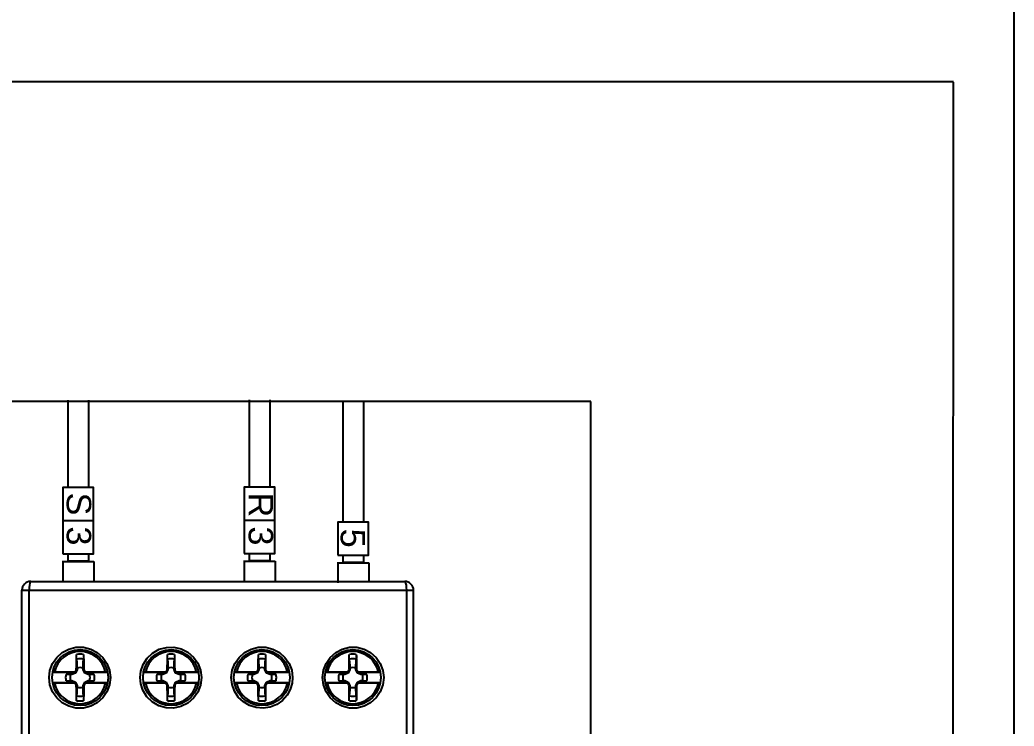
# Model space of a CAD drawing. Header units: millimetres. Extents: x 3609 to 5941, y 2453 to 3731.
# Drawn here: x 4373.2 to 4474.8, y 2781.1 to 2853.3 of the extents above; entities that cross this region are included whole.
import ezdxf

# ---------------------------------------------------------------- set-up
doc = ezdxf.new("R2010")
doc.units = ezdxf.units.MM
doc.layers.add('ALPHA', color=255, linetype='Continuous')
doc.styles.get("Standard").update_dxf_attribs({"font": 'arial.ttf'})

msp = doc.modelspace()

# ---------------------------------------------------------------- linework, layer by layer
for p, q in [((4474.79, 2453.1), (4474.79, 2905.1)), ((4468.58, 2846.93), (4138.58, 2846.93)), ((4468.43, 2510.9), (4468.58, 2846.92)), ((4378.09, 2814.41), (4378.09, 2805.48)), ((4380.24, 2805.48), (4380.24, 2814.41)), ((4396.61, 2814.45), (4396.61, 2805.52)), ((4398.76, 2805.52), (4398.76, 2814.45)), ((4431.54, 2814.28), (4171.04, 2814.28)), ((4406.19, 2814.28), (4406.19, 2801.94)), ((4408.35, 2801.94), (4408.35, 2814.28)), ((4431.54, 2543.58), (4431.54, 2814.28)), ((4378.09, 2802.11), (4378.09, 2802.06)), ((4380.24, 2802.06), (4380.24, 2802.11)), ((4396.61, 2802.15), (4396.61, 2802.1)), ((4398.76, 2802.1), (4398.76, 2802.15)), ((4406.19, 2801.97), (4406.19, 2801.92)), ((4408.35, 2801.92), (4408.35, 2801.97)), ((4378.09, 2798.69), (4378.09, 2797.97)), ((4380.24, 2797.97), (4380.24, 2798.69)), ((4396.61, 2798.73), (4396.61, 2798.01)), ((4398.76, 2798.01), (4398.76, 2798.73)), ((4406.19, 2798.55), (4406.19, 2797.84)), ((4408.35, 2797.84), (4408.35, 2798.55)), ((4377.58, 2797.97), (4377.58, 2795.89)), ((4377.58, 2797.91), (4380.74, 2797.91)), ((4378.09, 2797.97), (4380.24, 2797.97)), ((4380.74, 2797.91), (4380.74, 2795.95)), ((4396.1, 2798.01), (4396.1, 2795.92)), ((4396.1, 2797.95), (4399.27, 2797.95)), ((4396.61, 2798.01), (4398.76, 2798.01)), ((4399.27, 2797.95), (4399.27, 2795.99)), ((4405.69, 2797.84), (4405.69, 2795.75)), ((4405.69, 2797.77), (4408.85, 2797.77)), ((4406.19, 2797.84), (4408.35, 2797.84)), ((4408.85, 2797.77), (4408.85, 2795.81))]:
    msp.add_line(p, q)
for points in [[(4377.57, 2802.11), (4380.72, 2802.11), (4380.72, 2805.48), (4377.57, 2805.48)], [(4396.09, 2802.15), (4399.24, 2802.15), (4399.24, 2805.52), (4396.09, 2805.52)], [(4377.57, 2798.69), (4380.71, 2798.69), (4380.71, 2802.06), (4377.57, 2802.06)], [(4396.09, 2798.73), (4399.24, 2798.73), (4399.24, 2802.1), (4396.09, 2802.1)], [(4405.68, 2798.55), (4408.82, 2798.55), (4408.82, 2801.92), (4405.68, 2801.92)]]:
    msp.add_lwpolyline(points, close=True)
at = {"layer": 'ALPHA'}
for p, q in [((4374.29, 2795.88), (4412.52, 2795.88)), ((4373.4, 2794.98), (4413.42, 2794.98)), ((4373.4, 2715.65), (4373.4, 2794.98)), ((4374.14, 2779.25), (4374.14, 2794.98)), ((4412.68, 2794.98), (4412.68, 2779.25)), ((4413.42, 2715.65), (4413.42, 2794.98)), ((4379.69, 2788.41), (4379.71, 2787.57)), ((4388.98, 2788.41), (4389, 2787.57)), ((4398.27, 2788.41), (4398.29, 2787.57)), ((4407.56, 2788.41), (4407.58, 2787.57)), ((4379.03, 2787.03), (4379.03, 2786.88)), ((4379.64, 2786.88), (4379.64, 2787.03)), ((4388.32, 2787.03), (4388.32, 2786.88)), ((4388.94, 2786.88), (4388.94, 2787.03)), ((4397.61, 2787.03), (4397.61, 2786.88)), ((4398.23, 2786.88), (4398.23, 2787.03)), ((4406.9, 2787.03), (4406.9, 2786.88)), ((4407.52, 2786.88), (4407.52, 2787.03)), ((4378.85, 2786.58), (4376.54, 2786.58)), ((4378.82, 2786.61), (4376.73, 2786.61)), ((4378.51, 2786.36), (4378.36, 2786.36)), ((4378.5, 2786.39), (4378.51, 2786.36)), ((4378.86, 2786.52), (4378.51, 2786.36)), ((4378.82, 2786.61), (4378.85, 2786.58)), ((4378.83, 2786.55), (4378.85, 2786.58)), ((4378.83, 2786.55), (4378.86, 2786.52)), ((4379.03, 2786.88), (4378.86, 2786.52)), ((4378.95, 2786.89), (4379.03, 2786.88)), ((4379.72, 2786.89), (4379.64, 2786.88)), ((4379.81, 2786.52), (4379.64, 2786.88)), ((4379.84, 2786.55), (4379.81, 2786.52)), ((4380.16, 2786.36), (4379.81, 2786.52)), ((4379.85, 2786.61), (4379.82, 2786.58)), ((4382.13, 2786.58), (4379.82, 2786.58)), ((4379.84, 2786.55), (4379.82, 2786.58)), ((4381.95, 2786.61), (4379.85, 2786.61)), ((4380.17, 2786.39), (4380.16, 2786.36)), ((4380.31, 2786.36), (4380.16, 2786.36)), ((4388.14, 2786.58), (4385.82, 2786.58)), ((4388.11, 2786.61), (4386.02, 2786.61)), ((4387.8, 2786.36), (4387.65, 2786.36)), ((4387.79, 2786.39), (4387.8, 2786.36)), ((4388.15, 2786.52), (4387.8, 2786.36)), ((4388.11, 2786.61), (4388.14, 2786.58)), ((4388.12, 2786.55), (4388.14, 2786.58)), ((4388.12, 2786.55), (4388.15, 2786.52)), ((4388.32, 2786.88), (4388.15, 2786.52)), ((4388.24, 2786.89), (4388.32, 2786.88)), ((4389.01, 2786.89), (4388.94, 2786.88)), ((4389.1, 2786.52), (4388.94, 2786.88)), ((4389.13, 2786.55), (4389.1, 2786.52)), ((4389.46, 2786.36), (4389.1, 2786.52)), ((4389.14, 2786.61), (4389.11, 2786.58)), ((4391.42, 2786.58), (4389.11, 2786.58)), ((4389.13, 2786.55), (4389.11, 2786.58)), ((4391.24, 2786.61), (4389.14, 2786.61)), ((4389.46, 2786.39), (4389.46, 2786.36)), ((4389.6, 2786.36), (4389.46, 2786.36)), ((4397.43, 2786.58), (4395.12, 2786.58)), ((4397.4, 2786.61), (4395.31, 2786.61)), ((4397.09, 2786.36), (4396.94, 2786.36)), ((4397.08, 2786.39), (4397.09, 2786.36)), ((4397.44, 2786.52), (4397.09, 2786.36)), ((4397.4, 2786.61), (4397.43, 2786.58)), ((4397.42, 2786.55), (4397.43, 2786.58)), ((4397.42, 2786.55), (4397.44, 2786.52)), ((4397.61, 2786.88), (4397.44, 2786.52)), ((4397.54, 2786.89), (4397.61, 2786.88)), ((4398.3, 2786.89), (4398.23, 2786.88)), ((4398.39, 2786.52), (4398.23, 2786.88)), ((4398.42, 2786.55), (4398.39, 2786.52)), ((4398.75, 2786.36), (4398.39, 2786.52)), ((4398.43, 2786.61), (4398.4, 2786.58)), ((4400.71, 2786.58), (4398.4, 2786.58)), ((4398.42, 2786.55), (4398.4, 2786.58)), ((4400.53, 2786.61), (4398.43, 2786.61)), ((4398.75, 2786.39), (4398.75, 2786.36)), ((4398.9, 2786.36), (4398.75, 2786.36)), ((4406.72, 2786.58), (4404.42, 2786.58)), ((4406.69, 2786.61), (4404.6, 2786.61)), ((4406.38, 2786.36), (4406.23, 2786.36)), ((4406.37, 2786.39), (4406.38, 2786.36)), ((4406.73, 2786.52), (4406.38, 2786.36)), ((4406.69, 2786.61), (4406.72, 2786.58)), ((4406.71, 2786.55), (4406.72, 2786.58)), ((4406.71, 2786.55), (4406.73, 2786.52)), ((4406.9, 2786.88), (4406.73, 2786.52)), ((4406.83, 2786.89), (4406.9, 2786.88)), ((4407.59, 2786.89), (4407.52, 2786.88)), ((4407.68, 2786.52), (4407.52, 2786.88)), ((4407.71, 2786.55), (4407.68, 2786.52)), ((4408.04, 2786.36), (4407.68, 2786.52)), ((4407.73, 2786.61), (4407.7, 2786.58)), ((4410, 2786.58), (4407.7, 2786.58)), ((4407.71, 2786.55), (4407.7, 2786.58)), ((4409.82, 2786.61), (4407.73, 2786.61)), ((4408.05, 2786.39), (4408.04, 2786.36)), ((4408.19, 2786.36), (4408.04, 2786.36)), ((4378.85, 2785.51), (4376.54, 2785.51)), ((4378.82, 2785.48), (4376.73, 2785.48)), ((4378.36, 2785.74), (4378.51, 2785.74)), ((4378.5, 2785.71), (4378.51, 2785.74)), ((4378.51, 2785.74), (4378.86, 2785.57)), ((4378.82, 2785.48), (4378.85, 2785.51)), ((4378.83, 2785.55), (4378.86, 2785.57)), ((4378.83, 2785.55), (4378.85, 2785.51)), ((4378.86, 2785.57), (4379.03, 2785.22)), ((4378.95, 2785.2), (4379.03, 2785.22)), ((4379.03, 2785.22), (4379.03, 2785.07)), ((4379.64, 2785.22), (4379.81, 2785.57)), ((4379.72, 2785.2), (4379.64, 2785.22)), ((4379.64, 2785.07), (4379.64, 2785.22)), ((4379.81, 2785.57), (4380.16, 2785.74)), ((4379.84, 2785.55), (4379.81, 2785.57)), ((4379.84, 2785.55), (4379.82, 2785.51)), ((4382.13, 2785.51), (4379.82, 2785.51)), ((4379.85, 2785.48), (4379.82, 2785.51)), ((4381.95, 2785.48), (4379.85, 2785.48)), ((4380.16, 2785.74), (4380.31, 2785.74)), ((4380.17, 2785.71), (4380.16, 2785.74)), ((4388.14, 2785.51), (4385.82, 2785.51)), ((4388.11, 2785.48), (4386.02, 2785.48)), ((4387.65, 2785.74), (4387.8, 2785.74)), ((4387.79, 2785.71), (4387.8, 2785.74)), ((4387.8, 2785.74), (4388.15, 2785.57)), ((4388.11, 2785.48), (4388.14, 2785.51)), ((4388.12, 2785.55), (4388.15, 2785.57)), ((4388.12, 2785.55), (4388.14, 2785.51)), ((4388.15, 2785.57), (4388.32, 2785.22)), ((4388.24, 2785.2), (4388.32, 2785.22)), ((4388.32, 2785.22), (4388.32, 2785.07)), ((4388.94, 2785.22), (4389.1, 2785.57)), ((4389.01, 2785.2), (4388.94, 2785.22)), ((4388.94, 2785.07), (4388.94, 2785.22)), ((4389.1, 2785.57), (4389.46, 2785.74)), ((4389.13, 2785.55), (4389.1, 2785.57)), ((4389.13, 2785.55), (4389.11, 2785.51)), ((4391.42, 2785.51), (4389.11, 2785.51)), ((4389.14, 2785.48), (4389.11, 2785.51)), ((4391.24, 2785.48), (4389.14, 2785.48)), ((4389.46, 2785.74), (4389.6, 2785.74)), ((4389.46, 2785.71), (4389.46, 2785.74)), ((4397.43, 2785.51), (4395.12, 2785.51)), ((4397.4, 2785.48), (4395.31, 2785.48)), ((4396.94, 2785.74), (4397.09, 2785.74)), ((4397.08, 2785.71), (4397.09, 2785.74)), ((4397.09, 2785.74), (4397.44, 2785.57)), ((4397.4, 2785.48), (4397.43, 2785.51)), ((4397.42, 2785.55), (4397.44, 2785.57)), ((4397.42, 2785.55), (4397.43, 2785.51)), ((4397.44, 2785.57), (4397.61, 2785.22)), ((4397.54, 2785.2), (4397.61, 2785.22)), ((4397.61, 2785.22), (4397.61, 2785.07)), ((4398.23, 2785.22), (4398.39, 2785.57)), ((4398.3, 2785.2), (4398.23, 2785.22)), ((4398.23, 2785.07), (4398.23, 2785.22)), ((4398.39, 2785.57), (4398.75, 2785.74)), ((4398.42, 2785.55), (4398.39, 2785.57)), ((4398.42, 2785.55), (4398.4, 2785.51)), ((4400.73, 2785.51), (4398.4, 2785.51)), ((4398.43, 2785.48), (4398.4, 2785.51)), ((4400.53, 2785.48), (4398.43, 2785.48)), ((4398.75, 2785.74), (4398.9, 2785.74)), ((4398.75, 2785.71), (4398.75, 2785.74)), ((4406.72, 2785.51), (4404.42, 2785.51)), ((4406.69, 2785.48), (4404.6, 2785.48)), ((4406.23, 2785.74), (4406.38, 2785.74)), ((4406.37, 2785.71), (4406.38, 2785.74)), ((4406.38, 2785.74), (4406.73, 2785.57)), ((4406.69, 2785.48), (4406.72, 2785.51)), ((4406.71, 2785.55), (4406.73, 2785.57)), ((4406.71, 2785.55), (4406.72, 2785.51)), ((4406.73, 2785.57), (4406.9, 2785.22)), ((4406.83, 2785.2), (4406.9, 2785.22)), ((4406.9, 2785.22), (4406.9, 2785.07)), ((4407.52, 2785.22), (4407.68, 2785.57)), ((4407.59, 2785.2), (4407.52, 2785.22)), ((4407.52, 2785.07), (4407.52, 2785.22)), ((4407.68, 2785.57), (4408.04, 2785.74)), ((4407.71, 2785.55), (4407.68, 2785.57)), ((4407.71, 2785.55), (4407.7, 2785.51)), ((4410, 2785.51), (4407.7, 2785.51)), ((4407.73, 2785.48), (4407.7, 2785.51)), ((4409.82, 2785.48), (4407.73, 2785.48)), ((4408.04, 2785.74), (4408.19, 2785.74)), ((4408.05, 2785.71), (4408.04, 2785.74)), ((4378.98, 2783.69), (4378.97, 2784.53)), ((4388.27, 2783.69), (4388.26, 2784.53)), ((4397.56, 2783.69), (4397.55, 2784.53)), ((4406.85, 2783.69), (4406.84, 2784.53))]:
    msp.add_line(p, q, dxfattribs=at)
for points in [[(4374.29, 2795.88), (4374.24, 2795.83), (4374.2, 2795.7), (4374.17, 2795.51), (4374.14, 2795.26), (4374.14, 2794.98)], [(4412.52, 2795.88), (4412.57, 2795.83), (4412.61, 2795.71), (4412.65, 2795.51), (4412.67, 2795.26), (4412.68, 2794.98)], [(4376.17, 2786.05), (4376.26, 2786.79), (4376.52, 2787.5), (4376.95, 2788.11), (4377.51, 2788.62), (4378.18, 2788.97), (4378.92, 2789.15), (4379.68, 2789.15), (4380.42, 2788.97), (4381.09, 2788.62), (4381.65, 2788.12), (4382.08, 2787.5), (4382.35, 2786.8), (4382.44, 2786.05)], [(4385.48, 2786.05), (4385.55, 2786.7), (4385.78, 2787.39), (4386.19, 2788.03), (4386.75, 2788.56), (4387.42, 2788.94), (4388.16, 2789.14), (4388.93, 2789.16), (4389.68, 2788.99), (4390.36, 2788.65), (4390.94, 2788.15), (4391.38, 2787.52), (4391.66, 2786.81), (4391.75, 2786.05)], [(4394.79, 2786.05), (4394.89, 2786.8), (4395.15, 2787.5), (4395.58, 2788.12), (4396.15, 2788.62), (4396.82, 2788.97), (4397.55, 2789.15), (4398.31, 2789.15), (4399.04, 2788.97), (4399.71, 2788.62), (4400.27, 2788.12), (4400.7, 2787.5), (4400.97, 2786.8), (4401.06, 2786.05)], [(4404.11, 2786.05), (4404.2, 2786.8), (4404.47, 2787.5), (4404.89, 2788.12), (4405.46, 2788.62), (4406.12, 2788.97), (4406.86, 2789.15), (4407.62, 2789.15), (4408.36, 2788.97), (4409.03, 2788.62), (4409.59, 2788.12), (4410.02, 2787.5), (4410.29, 2786.79), (4410.38, 2786.05)], [(4378.95, 2786.89), (4378.96, 2787.21), (4378.97, 2787.57), (4378.98, 2788.41)], [(4378.98, 2787.92), (4378.98, 2787.99), (4378.98, 2788.07), (4378.98, 2788.18), (4378.98, 2788.29), (4378.98, 2788.41)], [(4379.69, 2788.41), (4379.69, 2788.29), (4379.69, 2788.18), (4379.69, 2788.07), (4379.69, 2787.99), (4379.69, 2787.92)], [(4388.24, 2786.89), (4388.25, 2787.21), (4388.26, 2787.57), (4388.27, 2788.41)], [(4388.27, 2787.92), (4388.27, 2787.99), (4388.27, 2788.07), (4388.27, 2788.18), (4388.27, 2788.29), (4388.27, 2788.41)], [(4388.98, 2788.41), (4388.98, 2788.29), (4388.98, 2788.18), (4388.98, 2788.07), (4388.98, 2787.99), (4388.98, 2787.92)], [(4397.54, 2786.89), (4397.54, 2787.21), (4397.55, 2787.57), (4397.56, 2788.41)], [(4397.56, 2787.92), (4397.56, 2787.99), (4397.56, 2788.07), (4397.56, 2788.18), (4397.56, 2788.29), (4397.56, 2788.41)], [(4398.27, 2788.41), (4398.27, 2788.29), (4398.28, 2788.18), (4398.28, 2788.07), (4398.27, 2787.99), (4398.27, 2787.92)], [(4406.83, 2786.89), (4406.83, 2787.21), (4406.84, 2787.57), (4406.85, 2788.41)], [(4406.85, 2787.92), (4406.85, 2787.99), (4406.85, 2788.07), (4406.85, 2788.18), (4406.85, 2788.29), (4406.85, 2788.41)], [(4407.56, 2788.41), (4407.57, 2788.29), (4407.57, 2788.18), (4407.57, 2788.07), (4407.56, 2787.99), (4407.56, 2787.92)], [(4378.98, 2787.92), (4379, 2787.6), (4379.01, 2787.3), (4379.03, 2787.03)], [(4379.64, 2787.03), (4379.66, 2787.3), (4379.67, 2787.6), (4379.69, 2787.92)], [(4379.71, 2787.57), (4379.71, 2787.21), (4379.72, 2786.89)], [(4388.27, 2787.92), (4388.29, 2787.6), (4388.3, 2787.3), (4388.32, 2787.03)], [(4388.94, 2787.03), (4388.95, 2787.3), (4388.96, 2787.6), (4388.98, 2787.92)], [(4389, 2787.57), (4389, 2787.21), (4389.01, 2786.89)], [(4397.56, 2787.92), (4397.58, 2787.6), (4397.6, 2787.3), (4397.61, 2787.03)], [(4398.23, 2787.03), (4398.24, 2787.3), (4398.26, 2787.6), (4398.27, 2787.92)], [(4398.29, 2787.57), (4398.29, 2787.21), (4398.3, 2786.89)], [(4406.85, 2787.92), (4406.87, 2787.6), (4406.89, 2787.3), (4406.9, 2787.03)], [(4407.52, 2787.03), (4407.53, 2787.3), (4407.55, 2787.6), (4407.56, 2787.92)], [(4407.58, 2787.57), (4407.59, 2787.21), (4407.59, 2786.89)], [(4382.44, 2786.05), (4382.35, 2785.3), (4382.08, 2784.6), (4381.65, 2783.98), (4381.09, 2783.48), (4380.42, 2783.13), (4379.68, 2782.94), (4378.92, 2782.94), (4378.18, 2783.13), (4377.52, 2783.48), (4376.95, 2783.98), (4376.53, 2784.6), (4376.26, 2785.3), (4376.17, 2786.05)], [(4376.73, 2786.61), (4376.62, 2786.61), (4376.55, 2786.61)], [(4378.5, 2786.39), (4378.31, 2786.39), (4377.9, 2786.38)], [(4378.36, 2786.36), (4378.06, 2786.37), (4377.9, 2786.38)], [(4378.83, 2786.55), (4378.72, 2786.5), (4378.61, 2786.44), (4378.5, 2786.39)], [(4378.95, 2786.89), (4378.91, 2786.8), (4378.86, 2786.71), (4378.82, 2786.61)], [(4379.85, 2786.61), (4379.81, 2786.71), (4379.76, 2786.8), (4379.72, 2786.89)], [(4380.17, 2786.39), (4380.06, 2786.44), (4379.95, 2786.5), (4379.84, 2786.55)], [(4380.77, 2786.38), (4380.56, 2786.38), (4380.17, 2786.39)], [(4380.77, 2786.38), (4380.46, 2786.36), (4380.31, 2786.36)], [(4382.13, 2786.61), (4382.05, 2786.61), (4381.95, 2786.61)], [(4391.75, 2786.05), (4391.65, 2785.28), (4391.37, 2784.56), (4390.93, 2783.94), (4390.34, 2783.44), (4389.65, 2783.1), (4388.9, 2782.93), (4388.13, 2782.96), (4387.38, 2783.17), (4386.71, 2783.56), (4386.16, 2784.1), (4385.76, 2784.75), (4385.54, 2785.42), (4385.48, 2786.05)], [(4386.02, 2786.61), (4385.91, 2786.61), (4385.83, 2786.61)], [(4387.79, 2786.39), (4387.6, 2786.39), (4387.19, 2786.38)], [(4387.65, 2786.36), (4387.35, 2786.37), (4387.19, 2786.38)], [(4388.12, 2786.55), (4388.01, 2786.5), (4387.9, 2786.44), (4387.79, 2786.39)], [(4388.24, 2786.89), (4388.2, 2786.8), (4388.16, 2786.71), (4388.11, 2786.61)], [(4389.14, 2786.61), (4389.1, 2786.71), (4389.05, 2786.8), (4389.01, 2786.89)], [(4389.46, 2786.39), (4389.35, 2786.44), (4389.24, 2786.5), (4389.13, 2786.55)], [(4390.06, 2786.38), (4389.85, 2786.38), (4389.46, 2786.39)], [(4390.06, 2786.38), (4389.75, 2786.36), (4389.6, 2786.36)], [(4391.42, 2786.61), (4391.34, 2786.61), (4391.24, 2786.61)], [(4401.06, 2786.05), (4401.01, 2785.47), (4400.82, 2784.85), (4400.49, 2784.24), (4400.01, 2783.71), (4399.43, 2783.3), (4398.76, 2783.03), (4398.05, 2782.92), (4397.33, 2782.98), (4396.65, 2783.19), (4396.03, 2783.56), (4395.51, 2784.06), (4395.12, 2784.66), (4394.88, 2785.33), (4394.79, 2786.05)], [(4395.31, 2786.61), (4395.2, 2786.61), (4395.13, 2786.61)], [(4397.08, 2786.39), (4396.89, 2786.39), (4396.48, 2786.38)], [(4396.94, 2786.36), (4396.64, 2786.37), (4396.48, 2786.38)], [(4397.42, 2786.55), (4397.3, 2786.5), (4397.19, 2786.44), (4397.08, 2786.39)], [(4397.54, 2786.89), (4397.49, 2786.8), (4397.45, 2786.71), (4397.4, 2786.61)], [(4398.43, 2786.61), (4398.39, 2786.71), (4398.34, 2786.8), (4398.3, 2786.89)], [(4398.75, 2786.39), (4398.64, 2786.44), (4398.54, 2786.5), (4398.42, 2786.55)], [(4399.36, 2786.38), (4399.14, 2786.38), (4398.75, 2786.39)], [(4399.36, 2786.38), (4399.04, 2786.36), (4398.9, 2786.36)], [(4400.71, 2786.61), (4400.63, 2786.61), (4400.53, 2786.61)], [(4410.38, 2786.05), (4410.29, 2785.3), (4410.02, 2784.6), (4409.59, 2783.98), (4409.03, 2783.48), (4408.36, 2783.13), (4407.62, 2782.94), (4406.86, 2782.94), (4406.13, 2783.13), (4405.46, 2783.48), (4404.9, 2783.98), (4404.47, 2784.59), (4404.2, 2785.3), (4404.11, 2786.05)], [(4404.6, 2786.61), (4404.49, 2786.61), (4404.42, 2786.61)], [(4406.37, 2786.39), (4406.18, 2786.39), (4405.77, 2786.38)], [(4406.23, 2786.36), (4405.93, 2786.37), (4405.77, 2786.38)], [(4406.71, 2786.55), (4406.59, 2786.5), (4406.48, 2786.44), (4406.37, 2786.39)], [(4406.83, 2786.89), (4406.78, 2786.8), (4406.74, 2786.71), (4406.69, 2786.61)], [(4407.73, 2786.61), (4407.68, 2786.71), (4407.64, 2786.8), (4407.59, 2786.89)], [(4408.05, 2786.39), (4407.94, 2786.44), (4407.83, 2786.5), (4407.71, 2786.55)], [(4408.65, 2786.38), (4408.43, 2786.38), (4408.05, 2786.39)], [(4408.65, 2786.38), (4408.33, 2786.36), (4408.19, 2786.36)], [(4410, 2786.61), (4409.93, 2786.61), (4409.82, 2786.61)], [(4376.55, 2785.48), (4376.62, 2785.48), (4376.73, 2785.48)], [(4377.9, 2785.72), (4378.21, 2785.73), (4378.36, 2785.74)], [(4377.9, 2785.72), (4378.11, 2785.71), (4378.5, 2785.71)], [(4378.5, 2785.71), (4378.61, 2785.65), (4378.72, 2785.6), (4378.83, 2785.55)], [(4378.82, 2785.48), (4378.86, 2785.39), (4378.91, 2785.29), (4378.95, 2785.2)], [(4378.97, 2784.53), (4378.96, 2784.88), (4378.95, 2785.2)], [(4379.03, 2785.07), (4379.01, 2784.79), (4379, 2784.5), (4378.98, 2784.17)], [(4379.69, 2784.17), (4379.67, 2784.49), (4379.66, 2784.79), (4379.64, 2785.07)], [(4379.72, 2785.2), (4379.71, 2784.88), (4379.71, 2784.53), (4379.69, 2783.69)], [(4379.72, 2785.2), (4379.76, 2785.29), (4379.81, 2785.39), (4379.85, 2785.48)], [(4379.84, 2785.55), (4379.95, 2785.6), (4380.06, 2785.65), (4380.17, 2785.71)], [(4380.17, 2785.71), (4380.36, 2785.71), (4380.77, 2785.72)], [(4380.31, 2785.74), (4380.61, 2785.72), (4380.77, 2785.72)], [(4381.95, 2785.48), (4382.05, 2785.48), (4382.13, 2785.48)], [(4385.83, 2785.48), (4385.91, 2785.48), (4386.02, 2785.48)], [(4387.19, 2785.72), (4387.5, 2785.73), (4387.65, 2785.74)], [(4387.19, 2785.72), (4387.4, 2785.71), (4387.79, 2785.71)], [(4387.79, 2785.71), (4387.9, 2785.65), (4388.01, 2785.6), (4388.12, 2785.55)], [(4388.11, 2785.48), (4388.16, 2785.39), (4388.2, 2785.29), (4388.24, 2785.2)], [(4388.26, 2784.53), (4388.25, 2784.88), (4388.24, 2785.2)], [(4388.32, 2785.07), (4388.3, 2784.79), (4388.29, 2784.5), (4388.27, 2784.17)], [(4388.98, 2784.17), (4388.96, 2784.49), (4388.95, 2784.79), (4388.94, 2785.07)], [(4389.01, 2785.2), (4389, 2784.88), (4389, 2784.53), (4388.98, 2783.69)], [(4389.01, 2785.2), (4389.05, 2785.29), (4389.1, 2785.39), (4389.14, 2785.48)], [(4389.13, 2785.55), (4389.24, 2785.6), (4389.35, 2785.65), (4389.46, 2785.71)], [(4389.46, 2785.71), (4389.65, 2785.71), (4390.06, 2785.72)], [(4389.6, 2785.74), (4389.91, 2785.72), (4390.06, 2785.72)], [(4391.24, 2785.48), (4391.34, 2785.48), (4391.42, 2785.48)], [(4395.12, 2785.48), (4395.2, 2785.48), (4395.31, 2785.48)], [(4396.48, 2785.72), (4396.79, 2785.73), (4396.94, 2785.74)], [(4396.48, 2785.72), (4396.69, 2785.71), (4397.08, 2785.71)], [(4397.08, 2785.71), (4397.19, 2785.65), (4397.3, 2785.6), (4397.42, 2785.55)], [(4397.4, 2785.48), (4397.45, 2785.39), (4397.49, 2785.29), (4397.54, 2785.2)], [(4397.55, 2784.53), (4397.54, 2784.88), (4397.54, 2785.2)], [(4397.61, 2785.07), (4397.6, 2784.79), (4397.58, 2784.5), (4397.56, 2784.17)], [(4398.27, 2784.17), (4398.26, 2784.49), (4398.24, 2784.79), (4398.23, 2785.07)], [(4398.3, 2785.2), (4398.29, 2784.88), (4398.29, 2784.53), (4398.27, 2783.69)], [(4398.3, 2785.2), (4398.34, 2785.29), (4398.39, 2785.39), (4398.43, 2785.48)], [(4398.42, 2785.55), (4398.54, 2785.6), (4398.64, 2785.65), (4398.75, 2785.71)], [(4398.75, 2785.71), (4398.94, 2785.71), (4399.36, 2785.72)], [(4398.9, 2785.74), (4399.2, 2785.72), (4399.36, 2785.72)], [(4400.53, 2785.48), (4400.63, 2785.48), (4400.72, 2785.48)], [(4404.42, 2785.48), (4404.49, 2785.48), (4404.6, 2785.48)], [(4405.77, 2785.72), (4406.08, 2785.73), (4406.23, 2785.74)], [(4405.77, 2785.72), (4405.98, 2785.71), (4406.37, 2785.71)], [(4406.37, 2785.71), (4406.48, 2785.65), (4406.59, 2785.6), (4406.71, 2785.55)], [(4406.69, 2785.48), (4406.74, 2785.39), (4406.78, 2785.29), (4406.83, 2785.2)], [(4406.84, 2784.53), (4406.83, 2784.88), (4406.83, 2785.2)], [(4406.9, 2785.07), (4406.89, 2784.79), (4406.87, 2784.5), (4406.85, 2784.17)], [(4407.56, 2784.17), (4407.55, 2784.49), (4407.53, 2784.79), (4407.52, 2785.07)], [(4407.59, 2785.2), (4407.59, 2784.88), (4407.58, 2784.53), (4407.56, 2783.69)], [(4407.59, 2785.2), (4407.64, 2785.29), (4407.68, 2785.39), (4407.73, 2785.48)], [(4407.71, 2785.55), (4407.83, 2785.6), (4407.94, 2785.65), (4408.05, 2785.71)], [(4408.05, 2785.71), (4408.23, 2785.71), (4408.65, 2785.72)], [(4408.19, 2785.74), (4408.49, 2785.72), (4408.65, 2785.72)], [(4409.82, 2785.48), (4409.93, 2785.48), (4410, 2785.48)], [(4378.98, 2783.69), (4378.98, 2783.81), (4378.98, 2783.92), (4378.98, 2784.02), (4378.98, 2784.11), (4378.98, 2784.17)], [(4379.69, 2784.17), (4379.69, 2784.11), (4379.69, 2784.02), (4379.69, 2783.92), (4379.69, 2783.81), (4379.69, 2783.69)], [(4388.27, 2783.69), (4388.27, 2783.81), (4388.27, 2783.92), (4388.27, 2784.02), (4388.27, 2784.11), (4388.27, 2784.17)], [(4388.98, 2784.17), (4388.98, 2784.11), (4388.98, 2784.02), (4388.98, 2783.92), (4388.98, 2783.81), (4388.98, 2783.69)], [(4397.56, 2783.69), (4397.56, 2783.81), (4397.56, 2783.92), (4397.56, 2784.02), (4397.56, 2784.11), (4397.56, 2784.17)], [(4398.27, 2784.17), (4398.27, 2784.11), (4398.28, 2784.02), (4398.28, 2783.92), (4398.27, 2783.81), (4398.27, 2783.69)], [(4406.85, 2783.69), (4406.85, 2783.81), (4406.85, 2783.92), (4406.85, 2784.02), (4406.85, 2784.11), (4406.85, 2784.17)], [(4407.56, 2784.17), (4407.56, 2784.11), (4407.57, 2784.02), (4407.57, 2783.92), (4407.57, 2783.81), (4407.56, 2783.69)]]:
    msp.add_lwpolyline(points, dxfattribs=at)
for centre in [(4379.34, 2786.05), (4388.63, 2786.05), (4397.92, 2786.05), (4407.21, 2786.05)]:
    msp.add_circle(centre, 2.86, dxfattribs=at)
for centre, radius, start, end in [((4374.29, 2794.98), 0.893, 90, 180), ((4412.52, 2794.98), 0.893, 0, 90), ((4379.34, 2786.05), 2.67, 12.249, 167.751), ((4379.34, 2786.05), 2.39, 81.4353, 98.5654), ((4388.63, 2786.05), 2.67, 12.249, 167.751), ((4388.63, 2786.05), 2.39, 81.4353, 98.5654), ((4397.92, 2786.05), 2.67, 12.249, 167.751), ((4397.92, 2786.05), 2.39, 81.4353, 98.5654), ((4407.21, 2786.05), 2.67, 12.249, 167.751), ((4407.21, 2786.05), 2.39, 81.4353, 98.5654), ((4379.34, 2786.05), 1.91, 79.3064, 100.6939), ((4379.34, 2786.05), 1.02, 72.4991, 107.5009), ((4388.63, 2786.05), 1.91, 79.3064, 100.6939), ((4388.63, 2786.05), 1.02, 72.4991, 107.5009), ((4397.92, 2786.05), 1.91, 79.3064, 100.6939), ((4397.92, 2786.05), 1.02, 72.4991, 107.5009), ((4407.21, 2786.05), 1.91, 79.3064, 100.6939), ((4407.21, 2786.05), 1.02, 72.4991, 107.5009), ((4379.34, 2786.05), 1.48, 167.0177, 192.9823), ((4379.34, 2786.05), 1.02, 162.4991, 197.5009), ((4379.34, 2786.05), 1.02, 342.4991, 17.5009), ((4379.34, 2786.05), 1.48, 347.0177, 12.9823), ((4388.63, 2786.05), 1.48, 167.0177, 192.9823), ((4388.63, 2786.05), 1.02, 162.4991, 197.5009), ((4388.63, 2786.05), 1.02, 342.4991, 17.5009), ((4388.63, 2786.05), 1.48, 347.0177, 12.9823), ((4397.92, 2786.05), 1.48, 167.0177, 192.9823), ((4397.92, 2786.05), 1.02, 162.4991, 197.5009), ((4397.92, 2786.05), 1.02, 342.4991, 17.5009), ((4397.92, 2786.05), 1.48, 347.0177, 12.9823), ((4407.21, 2786.05), 1.48, 167.0177, 192.9823), ((4407.21, 2786.05), 1.02, 162.4991, 197.5009), ((4407.21, 2786.05), 1.02, 342.4991, 17.5009), ((4407.21, 2786.05), 1.48, 347.0177, 12.9823), ((4379.34, 2786.05), 2.67, 192.249, 347.751), ((4379.34, 2786.05), 1.02, 252.4991, 287.5009), ((4388.63, 2786.05), 2.67, 192.249, 347.751), ((4388.63, 2786.05), 1.02, 252.4991, 287.5009), ((4397.92, 2786.05), 2.67, 192.249, 347.751), ((4397.92, 2786.05), 1.02, 252.4991, 287.5009), ((4407.21, 2786.05), 2.67, 192.249, 347.751), ((4407.21, 2786.05), 1.02, 252.4991, 287.5009), ((4379.34, 2786.05), 1.91, 259.3064, 280.6939), ((4388.63, 2786.05), 1.91, 259.3064, 280.6939), ((4397.92, 2786.05), 1.91, 259.3064, 280.6939), ((4407.21, 2786.05), 1.91, 259.3064, 280.6939), ((4379.34, 2786.05), 2.39, 261.4353, 278.5654), ((4388.63, 2786.05), 2.39, 261.4353, 278.5654), ((4397.92, 2786.05), 2.39, 261.4353, 278.5654), ((4407.21, 2786.05), 2.39, 261.4353, 278.5654)]:
    msp.add_arc(centre, radius, start, end, dxfattribs=at)

# ---------------------------------------------------------------- texts
at = {"char_height": 2.5, "attachment_point": 1, "rotation": 270}
for s, insert in [('S', (4380.47, 2804.96)), ('R', (4399.06, 2804.96)), ('3', (4380.47, 2801.5)), ('3', (4399.06, 2801.5)), ('5', (4408.47, 2801.27))]:
    msp.add_mtext_dynamic_manual_height_columns(s, width=2.2563, gutter_width=12.5, heights=[0], dxfattribs=dict(at, insert=insert))

doc.saveas('drawing.dxf')
